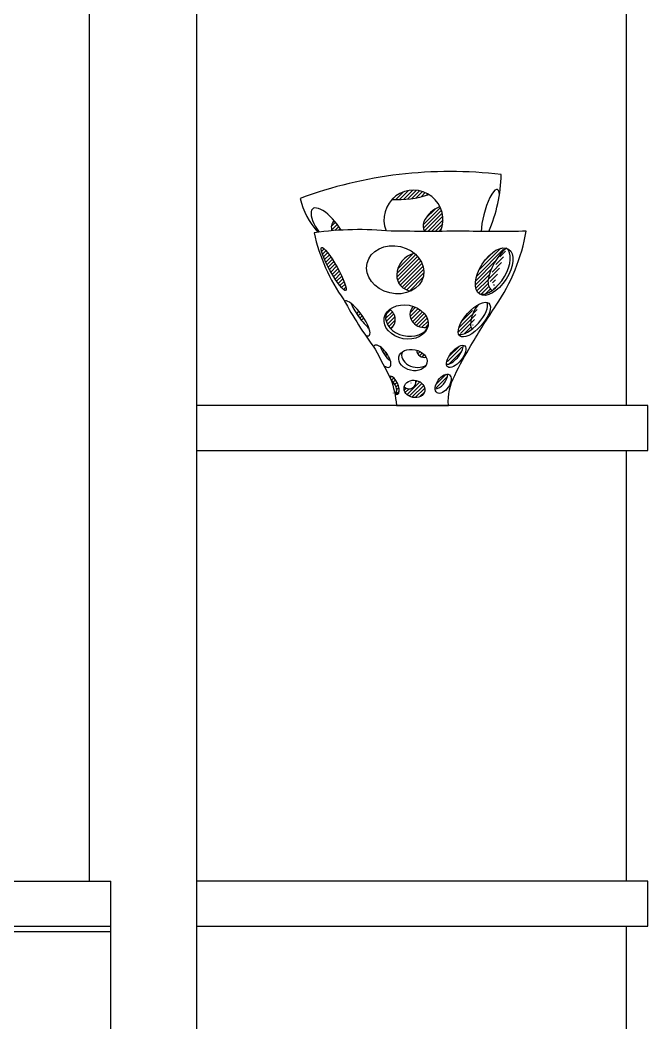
# Model space of a CAD drawing. Extents: x 356 to 4894, y 3257 to 6442.
# Drawn here: x 1304 to 1889, y 4471 to 5404 of the extents above; entities that cross this region are included whole.
import ezdxf

# ---------------------------------------------------------------- set-up
doc = ezdxf.new("R2010")
doc.units = 0
doc.header["$LTSCALE"] = 10
doc.header["$MEASUREMENT"] = 0
for name, color, linetype in [('4', 4, 'CONTINUOUS'), ('7', 7, 'CONTINUOUS'), ('BH', 3, 'CONTINUOUS')]:
    doc.layers.add(name, color=color, linetype=linetype)
pattern_1 = [(45, (897.7462870355303, 5193.228876828183), (-1.745761789935843, 1.745761789935843), [])]

msp = doc.modelspace()

# ---------------------------------------------------------------- hatches: boundary and pattern name
at = {"layer": 'BH'}
h = msp.add_hatch(dxfattribs=at)
h.set_pattern_fill('ANSI31', color=256, scale=0.7776000000000003, style=0)
h.set_pattern_definition(pattern_1)
edge = h.paths.add_edge_path()
edge.add_ellipse((1670.566615726922, 5218.558395910547), major_axis=(-0.2830218168414557, -27.61331709645458), ratio=0.9962549567622946, start_angle=148.9582558878323, end_angle=227.5383601938896)
edge.add_arc((1655.723494595288, 5328.631164465406), 91.37466612310135, 266.6995066447164, 288.6838028142853)
h = msp.add_hatch(dxfattribs=at)
h.set_pattern_fill('ANSI31', color=256, scale=0.7776000000000003, style=0)
h.set_pattern_definition(pattern_1)
edge = h.paths.add_edge_path()
edge.add_ellipse((1670.566615726922, 5218.558395910547), major_axis=(-0.2830218168414557, -27.61331709645458), ratio=0.9962549567622945, start_angle=67.54521416794387, end_angle=116.8150598902512)
edge.add_arc((1704.779614521954, 5205.604337291044), 26.90485984940132, 110.7533803469448, 155.2177491052286)
edge.add_arc((1688.867655352551, 5212.950713871098), 9.378887880205994, 155.2177491052273, 213.7865795480409)
edge.add_arc((1684.433183764595, 9027.098904159982), 3819.365277169994, 269.9495884232247, 270.1717581608617)
h = msp.add_hatch(dxfattribs=at)
h.set_pattern_fill('ANSI31', color=256, scale=0.7776000000000003, style=0)
h.set_pattern_definition(pattern_1)
edge = h.paths.add_edge_path()
edge.add_ellipse((1591.422737431909, 5210.240532614965), major_axis=(-14.6719489853631, 18.46847731283141), ratio=0.3777165453594174, start_angle=249.2913292619804, end_angle=275.7050593133414)
edge.add_arc((1601.47222060951, 5211.750997287201), 7.413385136651048, 128.0250569867383, 207.4305879645446)
edge.add_arc((1619.89863611597, 4899.913141109242), 309.4347755902093, 93.10531232783927, 94.63529073361639, ccw=False)
h = msp.add_hatch(dxfattribs=at)
h.set_pattern_fill('ANSI31', color=256, scale=0.7776000000000003, style=0)
h.set_pattern_definition(pattern_1)
edge = h.paths.add_edge_path()
edge.add_ellipse((1596.222758644908, 5172.721835947915), major_axis=(-11.19345009968024, 20.01025783403427), ratio=0.159525962637324, start_angle=0, end_angle=360)
h = msp.add_hatch(dxfattribs=at)
h.set_pattern_fill('ANSI31', color=256, scale=0.7776000000000003, style=0)
h.set_pattern_definition(pattern_1)
edge = h.paths.add_edge_path()
edge.add_ellipse((1745.717510168914, 5170.236088718718), major_axis=(13.43214088176922, 21.00455672571288), ratio=0.5277497470341901, start_angle=9.438601290660772, end_angle=178.2617347301391)
edge.add_ellipse((1743.387730682363, 5171.338921272657), major_axis=(13.43214088176923, 21.00455672571289), ratio=0.5277497470341903, start_angle=189.4386012906618, end_angle=231.4196896747412)
edge.add_arc((1750.516972783815, 5160.752911519589), 10.56676830261439, 169.7348328545564, 229.660546806193, ccw=False)
edge.add_arc((1789.698541303595, 5153.657018058627), 50.38569615958944, 130.2398540200185, 169.7348328545564, ccw=False)
h = msp.add_hatch(dxfattribs=at)
h.set_pattern_fill('ANSI31', color=256, scale=0.7776000000000003, style=0)
h.set_pattern_definition(pattern_1)
edge = h.paths.add_edge_path()
edge.add_ellipse((1653.558099013135, 5171.976111779156), major_axis=(-26.24242342466726, 6.090078774426819), ratio=0.8223538696135512, start_angle=134.6713202827712, end_angle=238.9632047289722)
edge.add_arc((1676.662446490322, 5166.351707751225), 21.63047529829558, 104.1364390510172, 177.6519286518396)
edge.add_arc((1669.37117052028, 5166.650683126322), 14.33307222965096, 177.6519286518396, 266.2989121537523)
h = msp.add_hatch(dxfattribs=at)
h.set_pattern_fill('ANSI31', color=256, scale=0.7776000000000003, style=0)
h.set_pattern_definition(pattern_1)
edge = h.paths.add_edge_path()
edge.add_ellipse((1663.748573673227, 5123.349942566422), major_axis=(-20.39695453117695, 3.728619294111027), ratio=0.7625230836988741, start_angle=176.2027673778269, end_angle=259.3489773487916)
edge.add_arc((1678.35486329448, 5130.313863484049), 11.0872199663496, 136.4987300505713, 222.7250174536247)
edge.add_arc((1680.653076953742, 5132.436458062143), 14.21566906559452, 222.7250332618783, 283.2547456688799)
edge = h.paths.add_edge_path()
edge.add_ellipse((1663.748573673227, 5123.349942566422), major_axis=(-20.39695453117695, 3.728619294111027), ratio=0.7625230836988741, start_angle=325.979731421004, end_angle=340.349228455292)
edge.add_ellipse((1665.20469474409, 5125.995641969985), major_axis=(-20.39695453117695, 3.728619294111027), ratio=0.7625230836988741, start_angle=351.0763101275787, end_angle=407.6947753101807)
edge.add_arc((1642.445190255086, 5125.737834916814), 11.14901530740625, 308.418516476274, 417.5126503875407)
h = msp.add_hatch(dxfattribs=at)
h.set_pattern_fill('ANSI31', color=256, scale=0.7776000000000003, style=0)
h.set_pattern_definition(pattern_1)
edge = h.paths.add_edge_path()
edge.add_ellipse((1727.203713521863, 5125.605399793143), major_axis=(13.5816473361513, 15.12237347159082), ratio=0.4167691538891778, start_angle=49.86098299979444, end_angle=168.466174851499)
edge.add_ellipse((1724.688593691848, 5127.867473395314), major_axis=(13.5816473361513, 15.12237347159082), ratio=0.4167691538891778, start_angle=191.500171283708, end_angle=247.1605718447257)
edge.add_arc((1729.544984658809, 5120.877047219528), 5.952862949430423, 176.9364144573975, 223.476850311615, ccw=False)
edge.add_arc((1754.023325841037, 5119.56695000807), 30.46623770153035, 138.683673430206, 176.9364144573979, ccw=False)
h = msp.add_hatch(dxfattribs=at)
h.set_pattern_fill('ANSI31', color=256, scale=0.7776000000000003, style=0)
h.set_pattern_definition(pattern_1)
edge = h.paths.add_edge_path()
edge.add_ellipse((1617.86342858358, 5126.7355292543), major_axis=(-11.4421952135854, 16.03306304216154), ratio=0.2785746700125182, start_angle=222.9597491026529, end_angle=317.7297058443201)
edge.add_ellipse((1622.731239486726, 5129.52347724325), major_axis=(-10.55026926303325, 14.37697163708506), ratio=0.1799527038345497, start_angle=31.78893793119176, end_angle=140.8597690074348)
h = msp.add_hatch(dxfattribs=at)
h.set_pattern_fill('ANSI31', color=256, scale=0.7776000000000003, style=0)
h.set_pattern_definition(pattern_1)
edge = h.paths.add_edge_path()
edge.add_ellipse((1707.807752832734, 5094.312891413101), major_axis=(7.992515869755898, 9.802344254244698), ratio=0.4411498286439471, start_angle=196.2902656250348, end_angle=334.6449521472663)
edge.add_ellipse((1710.423484467763, 5091.263273097357), major_axis=(7.992515869755898, 9.802344254244698), ratio=0.4411498286439471, start_angle=16.29026562505975, end_angle=154.6449521472705)
h = msp.add_hatch(dxfattribs=at)
h.set_pattern_fill('ANSI31', color=256, scale=0.7776000000000003, style=0)
h.set_pattern_definition(pattern_1)
edge = h.paths.add_edge_path()
edge.add_ellipse((1641.324546465337, 5091.481102866362), major_axis=(-7.193265171958538, 10.02017402324912), ratio=0.4086540797792318, start_angle=229.8517152481418, end_angle=310.2273977782843)
edge.add_ellipse((1647.57323997483, 5095.982920675257), major_axis=(-7.193265171958538, 10.02017402324912), ratio=0.4086540797792317, start_angle=49.8517152481423, end_angle=130.2273977782845)
h = msp.add_hatch(dxfattribs=at)
h.set_pattern_fill('ANSI31', color=256, scale=0.7776000000000003, style=0)
h.set_pattern_definition(pattern_1)
edge = h.paths.add_edge_path()
edge.add_ellipse((1670.024946035708, 5087.923214573047), major_axis=(-13.07866325614931, 2.831788546739634), ratio=0.7309962396901614, start_angle=211.8958967633707, end_angle=263.3677806398809)
edge.add_arc((1680.683524231063, 5097.50569287999), 7.103893347548239, 183.3334002748856, 282.5125842646929)
h = msp.add_hatch(dxfattribs=at)
h.set_pattern_fill('ANSI31', color=256, scale=0.7776000000000003, style=0)
h.set_pattern_definition(pattern_1)
edge = h.paths.add_edge_path()
edge.add_ellipse((1652.159727538143, 5064.301198333647), major_axis=(-3.608401717549421, 8.413893164071386), ratio=0.4488073052340333, start_angle=151.4591775482032, end_angle=364.1387453584805)
edge.add_arc((2802.904667736751, 5685.942648771188), 1307.423996203333, 207.9785602949785, 208.070524557572)
edge.add_arc((1556.600107014332, 5037.376854082743), 98.49113963026629, 18.670257438369674, 19.790275350390573, ccw=False)
edge.add_arc((1642.428144096273, 5058.815949007346), 12.56030073621152, 5.51871763568721, 53.44885925509527, ccw=False)
edge.add_arc((1650.131193997491, 5059.560208228166), 4.821379650665586, -45.25184038694209, 5.518717635681924, ccw=False)
h = msp.add_hatch(dxfattribs=at)
h.set_pattern_fill('ANSI31', color=256, scale=0.7776000000000003, style=0)
h.set_pattern_definition(pattern_1)
edge = h.paths.add_edge_path()
edge.add_ellipse((1694.956023144601, 5070.182603646447), major_axis=(5.740079660022611, 8.350144761093494), ratio=0.5624905554312923, start_angle=197.3993978561096, end_angle=321.8865533868832)
edge.add_ellipse((1698.298348170712, 5065.826006716678), major_axis=(5.740079660022611, 8.350144761093494), ratio=0.5624905554312923, start_angle=17.39939785601796, end_angle=141.8865533868745)
h = msp.add_hatch(dxfattribs=at)
h.set_pattern_fill('ANSI31', color=256, scale=0.7776000000000003, style=0)
h.set_pattern_definition(pattern_1)
edge = h.paths.add_edge_path()
edge.add_ellipse((1666.473599305093, 5067.496036753675), major_axis=(-6.321353356695043, 1.452198718309252), ratio=0.9838276962218355, start_angle=57.82718862772498, end_angle=206.3628518436914, ccw=False)
edge.add_ellipse((1671.487086844289, 5061.033749474058), major_axis=(-9.591019805860006, 1.960468695880579), ratio=0.8196735272475802, start_angle=359.9203512647117, end_angle=631.9190109855876)

# ---------------------------------------------------------------- linework, layer by layer
at = {"layer": '4'}
for p, q in [((1468.90848597508, 3852.711803834438), (1468.90848597508, 6052.711803834438)), ((1368.90848597508, 4602.711803834438), (1368.90848597508, 5890.711803834438)), ((1868.90848597508, 5045.711803834438), (1868.90848597508, 5447.711803834438)), ((1868.90848597508, 4602.711803834438), (1868.90848597508, 5003.711803834438)), ((648.9084859750801, 4602.711803834438), (1388.90848597508, 4602.711803834438)), ((1388.908485975087, 4002.711803834438), (1388.90848597508, 4602.711803834438)), ((1868.90848597508, 4002.711803834438), (1868.90848597508, 4560.711803834438))]:
    msp.add_line(p, q, dxfattribs=at)
for points in [[(1468.90848597508, 5003.711803834438), (1888.908485975087, 5003.711803834438), (1888.908485975073, 5045.711803834438), (1468.90848597508, 5045.711803834438)], [(1468.90848597508, 4560.711803834438), (1888.908485975087, 4560.711803834438), (1888.908485975073, 4602.711803834438), (1468.90848597508, 4602.711803834438)]]:
    msp.add_lwpolyline(points, dxfattribs=at)
at = {"layer": '7'}
for p, q in [((648.9084859750801, 4560.711803834438), (1388.90848597508, 4560.711803834438)), ((648.9084859750801, 4555.711803834438), (1388.90848597508, 4555.711803834438))]:
    msp.add_line(p, q, dxfattribs=at)
for points in [[(1740.794082858127, 5207.578001449529, 0.09468676884152563), (1752.268421440116, 5260.664005079628, 0.118621623145633), (1564.998898751241, 5238.460656272953, 0.123357570800706), (1581.6386079656, 5206.973478161255)], [(1695.24597943978, 5230.763456624517, 0.1964838884584575), (1680.352493895778, 5216.882070282669, 0.2612672847735645), (1681.072723313606, 5207.735105337303)], [(1757.14994511172, 5192.118781713263, 0.1740557773123963), (1740.119340839308, 5162.635952227551, 0.2676018167794735), (1743.676947373846, 5152.698680038431)], [(1671.3795969399, 5187.327144868428, 0.3322462229676378), (1655.050132728902, 5167.237910610655, 0.4073138006176488), (1668.445952717484, 5152.347504054599, 0.4073138006176488)], [(1670.312647247476, 5137.945980335585, 0.3950518521252938), (1670.209996761077, 5122.791390769893, 0.2704277203925072), (1683.912459954059, 5118.599490567791, 0.2704277203925072)], [(1731.140864858877, 5139.681238936245, 0.1684764916171642), (1723.600629311542, 5121.195193098221, 0.205909187254313), (1725.225275173863, 5116.781111763442)], [(1653.525406277993, 5056.136025883316, 0.2252247476970262), (1654.930225752854, 5060.023884782353, 0.212237995995695), (1649.908306246733, 5068.905960344653)]]:
    msp.add_lwpolyline(points, format="xyb", dxfattribs=at)
msp.add_lwpolyline([(1724.14194587191, 5101.611423772821, -0.01527263629278955), (1747.621910524766, 5138.877836548515, 0.1042376087442121), (1775.590691575875, 5207.88971326437, -0.01161799717037443), (1718.962542726302, 5207.88971326437, -0.00452039305318484), (1649.903824802946, 5207.88971326437, 0.05823353779577365), (1578.082759890189, 5206.509476442907, 0.1026195280218329), (1605.706245027126, 5144.053728115789, 0.03693756950422967), (1635.056202113461, 5098.160829394639, 0.005909177494427704), (1649.274187423413, 5070.72380905614, -0.0652618503410323), (1654.737934574885, 5045.711803834438), (1703.079037375275, 5045.711803834438, -0.1292650075659321), (1708.949029808755, 5073.661613028788, -0.0168940815912294)], format="xyb", close=True, dxfattribs=at)
for centre, radius, start, end in [((1655.723494595295, 5328.631164465403), 91.37466612309835, 266.6995066447117, 288.6838028142807), ((1601.472220609503, 5211.750997287201), 7.413385136651043, 128.0250569867398, 207.4305879645449), ((1642.445190255079, 5125.737834916814), 11.14901530740635, 308.4185164762827, 57.5126503875195), ((1680.683524231063, 5097.50569287999), 7.103893347548262, 183.3334002748755, 282.5125842647251)]:
    msp.add_arc(centre, radius, start, end, dxfattribs=at)
for centre, major_axis, ratio, start_param, end_param in [((1670.566615726922, 5218.558395910547), (-0.2830218168414557, -27.61331709645458), 0.9962549567622946, 1.178886381195343, 5.102147494393278), ((1742.092365442753, 5223.91566403223), (6.489514773685106, 22.83888037654758), 0.2388566545856153, 5.663254887085584, 8.71282375665415), ((1591.422737431909, 5210.240532614965), (-14.6719489853631, 18.46847731283141), 0.3777165453594173, 4.350954492294844, 7.726273427060404), ((1743.387730682363, 5171.338921272657), (13.43214088176923, 21.00455672571288), 0.5277497470341903, 3.306327322894828, 6.252846854947436), ((1617.86342858358, 5126.7355292543), (-11.4421952135854, 16.03306304216155), 0.2785746700125182, 2.642428200327072, 6.28604244071924), ((1622.731239486726, 5129.52347724325), (-10.55026926303325, 14.37697163708505), 0.1799527038345497, 0.5548216326114109, 2.458466752778401), ((1724.688593691848, 5127.867473395314), (13.5816473361513, 15.12237347159081), 0.416769153889178, 3.342308507033801, 6.08188208298891), ((1665.20469474409, 5125.995641969985), (-20.39695453117694, 3.728619294111027), 0.7625230836988741, 6.127437537478961, 9.081807296758225), ((1641.324546465337, 5091.481102866362), (-7.193265171958533, 10.02017402324912), 0.4086540797792316, 2.290096177468949, 6.5324572437398), ((1647.57323997483, 5095.982920675257), (-7.193265171958533, 10.02017402324912), 0.4086540797792316, 0.8700765688467451, 2.272896867535414), ((1707.807752832734, 5094.312891413101), (7.992515869755898, 9.802344254244698), 0.4411498286439471, 3.425911424771103, 5.840656240148665), ((1672.785997365158, 5090.97283288879), (-13.07866325614931, 2.831788546739634), 0.7309962396901614, 6.083708270268167, 8.827268274381726), ((1652.159727538143, 5064.301198333647), (-3.60840171754942, 8.413893164071384), 0.4488073052340333, 2.591080223159386, 6.355420040586704), ((1694.956023144601, 5070.182603646447), (5.740079660022611, 8.350144761093494), 0.5624905554312923, 3.445269434043349, 5.617980174497616), ((1666.473599305093, 5067.496036753675), (-6.321353356695043, 1.452198718309252), 0.9838276962218355, 1.009274838725622, 3.601711218477666)]:
    msp.add_ellipse(centre, major_axis=major_axis, ratio=ratio, start_param=start_param, end_param=end_param, dxfattribs=at)
for centre, major_axis, ratio in [((1596.222758644908, 5172.721835947915), (-11.19345009968024, 20.01025783403427), 0.159525962637324), ((1653.558099013135, 5171.976111779156), (-26.24242342466725, 6.090078774426818), 0.8223538696135512), ((1745.717510168914, 5170.236088718718), (13.43214088176922, 21.00455672571288), 0.5277497470341902), ((1663.748573673227, 5123.349942566422), (-20.39695453117694, 3.728619294111027), 0.7625230836988741), ((1727.203713521863, 5125.605399793143), (13.5816473361513, 15.12237347159082), 0.4167691538891779), ((1670.024946035708, 5087.923214573047), (-13.07866325614931, 2.831788546739634), 0.7309962396901614), ((1710.423484467763, 5091.263273097357), (7.992515869755898, 9.802344254244698), 0.4411498286439471), ((1698.298348170712, 5065.826006716678), (5.740079660022611, 8.350144761093494), 0.5624905554312923), ((1671.487086844289, 5061.033749474058), (-9.591019805860004, 1.960468695880578), 0.8196735272475804)]:
    msp.add_ellipse(centre, major_axis=major_axis, ratio=ratio, dxfattribs=at)

doc.saveas('drawing.dxf')
